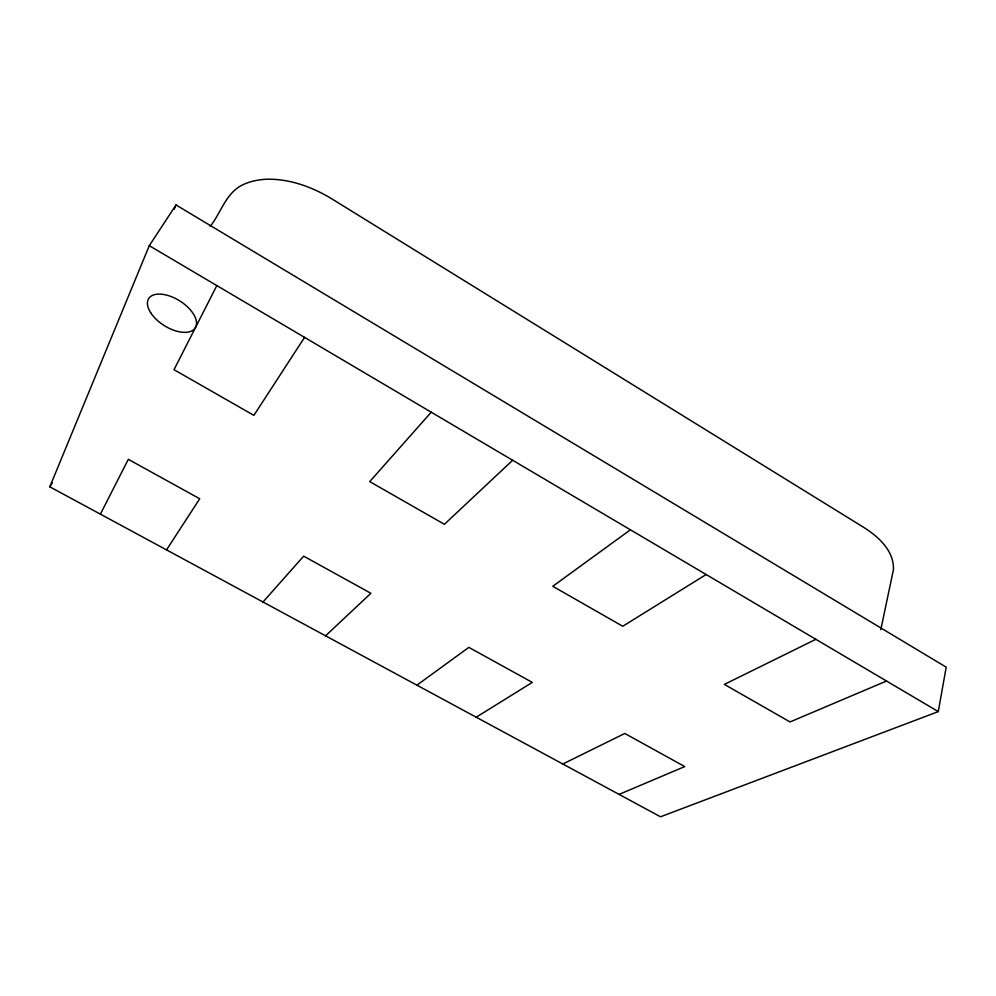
<?xml version="1.0" encoding="UTF-8"?>
<svg xmlns="http://www.w3.org/2000/svg" width="996" height="996" viewBox="0 0 996 996"><rect width="100%" height="100%" fill="white"/><g stroke="black" fill="none" stroke-linecap="round" stroke-linejoin="round"><path stroke-width="1.49" d="M938.282 711.592L946.2 667.171L176.018 204.952L149.276 245.688L49.8 486.82L660.522 816.795L938.282 711.592L149.276 245.688M880.775 629.709L893.437 569.7C894.234 550.502 877.937 536.209 862.997 526.934L331.332 198.553C311.96 186.85 289.724 178.807 266.866 179.205C258.039 179.641 249.261 181.421 241.368 185.505C225.582 194.008 220.763 213.082 210.231 226.391M174.2 209.247L176.018 204.952M100.384 514.16L128.322 459.33L199.723 498.759L166.519 549.892M216.842 285.591L174.001 369.69L253.893 415.369L304.552 337.383M49.8 486.82L52.265 482.898M262.994 602.02L303.656 556.154L370.898 593.28L325.568 635.822M431.256 412.195L369.728 481.603L444.403 524.307L512.654 460.264M416.913 685.173L468.855 647.375L532.3 682.397L476.2 717.207M630.406 529.797L552.792 586.283L622.749 626.272L706.152 574.518M562.815 764.007L624.791 733.467L684.75 766.571L619.076 794.41M815.861 639.308L724.378 684.389L790.04 721.938L886.527 681.027M150.595 312.57A27.502 14.579 32.1 0 0 193.124 330.112A27.502 14.579 32.1 0 0 172.233 296.995A27.502 14.579 32.1 0 0 150.595 312.57"/></g></svg>
